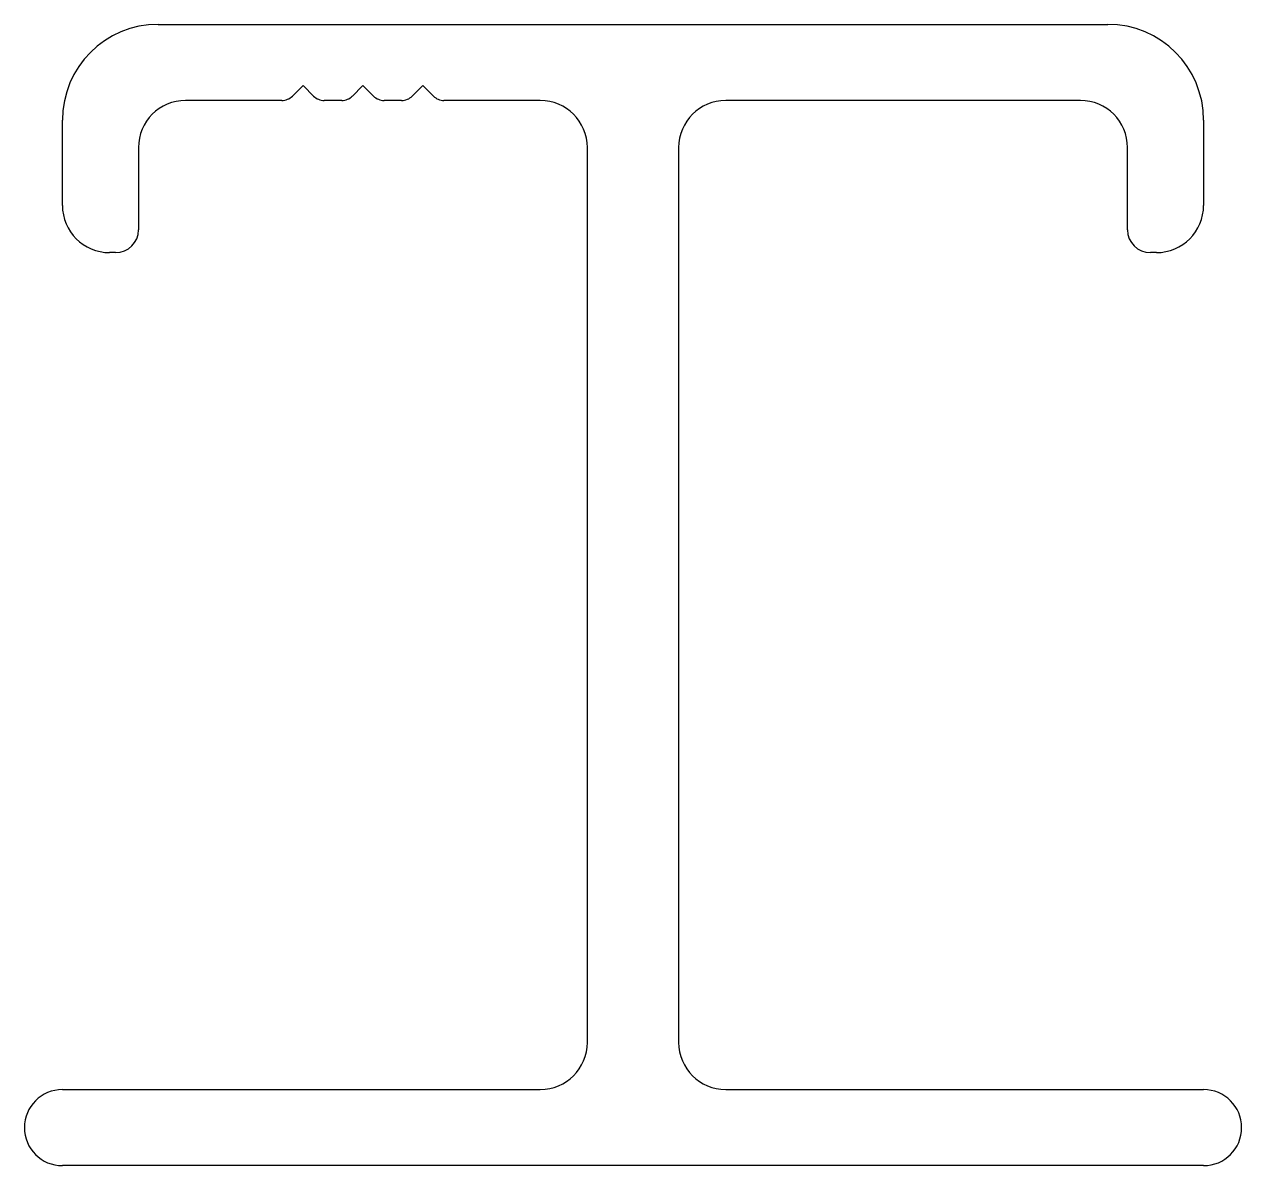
# Model space of a CAD drawing. Extents: x -10.2 to 10.1, y 0.8 to 19.8.
import ezdxf

# ---------------------------------------------------------------- set-up
doc = ezdxf.new("R2010")
doc.units = 0
doc.layers.get('0').update_dxf_attribs({"linetype": 'CONTINUOUS'})

msp = doc.modelspace()

# ---------------------------------------------------------------- linework, layer by layer
at = {"color": 7, "linetype": 'CONTINUOUS'}
for p, q in [((-7.984, 19.816), (7.866, 19.816)), ((-5.573, 18.79), (-5.744, 18.619)), ((-5.391, 18.619), (-5.562, 18.79)), ((-4.573, 18.79), (-4.744, 18.619)), ((-4.391, 18.619), (-4.562, 18.79)), ((-3.573, 18.79), (-3.744, 18.619)), ((-3.391, 18.619), (-3.562, 18.79)), ((-5.921, 18.546), (-7.527, 18.546)), ((-4.921, 18.546), (-5.214, 18.546)), ((-3.921, 18.546), (-4.214, 18.546)), ((-1.608, 18.546), (-3.214, 18.546)), ((7.409, 18.546), (1.49, 18.546)), ((-9.584, 16.793), (-9.584, 18.216)), ((9.466, 18.216), (9.466, 16.793)), ((-8.314, 17.759), (-8.314, 16.387)), ((-0.821, 2.823), (-0.821, 17.759)), ((0.703, 17.759), (0.703, 2.823)), ((8.196, 16.387), (8.196, 17.759)), ((-8.695, 16.006), (-8.797, 16.006)), ((8.679, 16.006), (8.577, 16.006)), ((-9.584, 2.036), (-1.608, 2.036)), ((1.49, 2.036), (9.466, 2.036)), ((9.466, 0.766), (-9.584, 0.766))]:
    msp.add_line(p, q, dxfattribs=at)
for centre, radius, start, end in [((-7.984, 18.216), 1.6, 90, 180), ((7.866, 18.216), 1.6, 360, 90), ((-5.567, 18.785), 0.008, 45, 135), ((-4.568, 18.785), 0.008, 45, 135), ((-3.568, 18.785), 0.008, 45, 135), ((-7.527, 17.759), 0.787, 90, 180), ((-5.921, 18.796), 0.25, 270, 315), ((-5.214, 18.796), 0.25, 225, 270), ((-4.921, 18.796), 0.25, 270, 315), ((-4.214, 18.796), 0.25, 225, 270), ((-3.921, 18.796), 0.25, 270, 315), ((-3.214, 18.796), 0.25, 225, 270), ((-1.608, 17.759), 0.787, 360, 90), ((1.49, 17.759), 0.787, 90, 180), ((7.409, 17.759), 0.787, 360, 90), ((-8.797, 16.793), 0.787, 180, 270), ((8.679, 16.793), 0.787, 270, 360), ((-8.695, 16.387), 0.381, 270, 0), ((8.577, 16.387), 0.381, 180, 270), ((-1.608, 2.823), 0.787, 270, 360), ((1.49, 2.823), 0.787, 180, 270), ((-9.584, 1.401), 0.635, 90, 270), ((9.466, 1.401), 0.635, 270, 90)]:
    msp.add_arc(centre, radius, start, end, dxfattribs=at)

doc.saveas('drawing.dxf')
